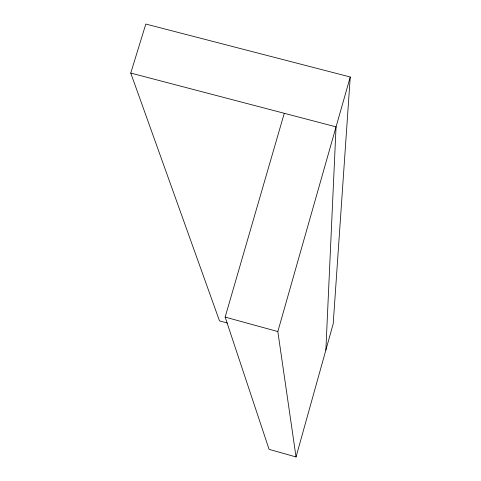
<?xml version="1.0" encoding="UTF-8"?>
<svg xmlns="http://www.w3.org/2000/svg" width="481" height="481" viewBox="0 0 481 481"><rect width="100%" height="100%" fill="white"/><g stroke="black" fill="none" stroke-linecap="round" stroke-linejoin="round"><path stroke-width="0.72" d="M325.859 350.108L336.057 126.864L130.754 73.07L145.815 24.05L350.246 76.996L333.213 323.749L296.037 456.95L269.083 449.362L225.144 317.099L284.277 113.3M296.037 456.95L277.832 331.565L350.246 76.996M225.144 317.099L277.832 331.565M227.453 323.058L219.492 320.869L130.754 73.07"/></g></svg>
